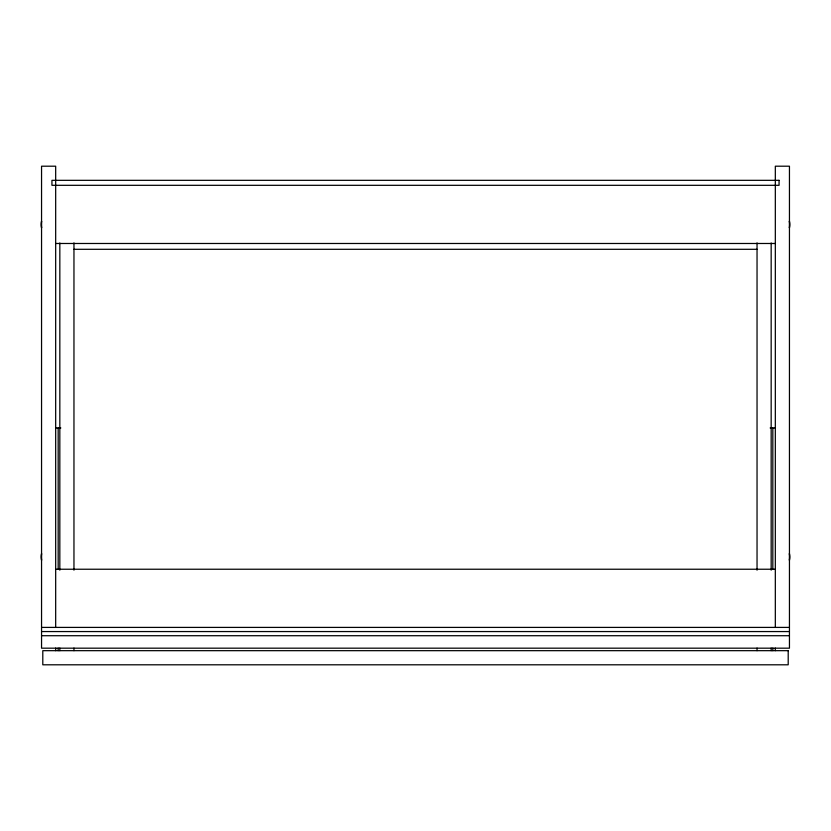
<?xml version="1.0" encoding="UTF-8"?>
<svg xmlns="http://www.w3.org/2000/svg" width="831" height="831" viewBox="0 0 831 831"><rect width="100%" height="100%" fill="white"/><g stroke="black" fill="none" stroke-linecap="round" stroke-linejoin="round"><path stroke-width="1.25" d="M55.677 243.483L775.323 243.483M73.959 249.3L757.041 249.3M55.677 427.965L60.85 427.965M770.15 427.965L775.323 427.965M55.677 569.235L775.323 569.235M41.55 627.405L789.45 627.405M41.55 631.56L789.45 631.56M41.55 635.715L789.45 635.715M775.323 627.405L775.323 166.2L789.45 166.2L789.45 648.18L41.55 648.18L41.55 166.2L55.677 166.2L55.677 627.405M775.323 648.087L775.323 650.673M772.83 427.965L772.83 569.1M772.83 648.087L772.83 650.673M771.168 242.964L771.168 570.17M771.168 648.076L771.168 650.673M757.041 242.881L757.041 570.17M757.041 648.076L757.041 650.673M73.959 242.881L73.959 570.17M73.959 648.076L73.959 650.673M59.832 242.964L59.832 570.17M59.832 648.076L59.832 650.673M58.17 427.965L58.17 569.1M58.17 648.087L58.17 650.673M55.677 648.087L55.677 650.673M41.623 227.767A25.075 25.075 0 0 1 41.623 221.254M41.508 227.777A25.075 25.075 0 0 1 41.498 221.243M789.377 221.254A25.075 25.075 0 0 1 789.377 227.767M789.46 221.243A25.003 25.003 0 0 1 789.481 227.777M789.377 553.654A25.075 25.075 0 0 1 789.377 560.167M789.46 553.643A25.003 25.003 0 0 1 789.481 560.177M41.623 560.167A25.075 25.075 0 0 1 41.623 553.654M41.508 560.177A25.075 25.075 0 0 1 41.498 553.643M779.062 180.327L51.938 180.327L51.938 185.313L779.062 185.313L779.062 180.327M788.203 650.673L42.797 650.673L42.797 664.8L788.203 664.8L788.203 650.673"/></g></svg>
